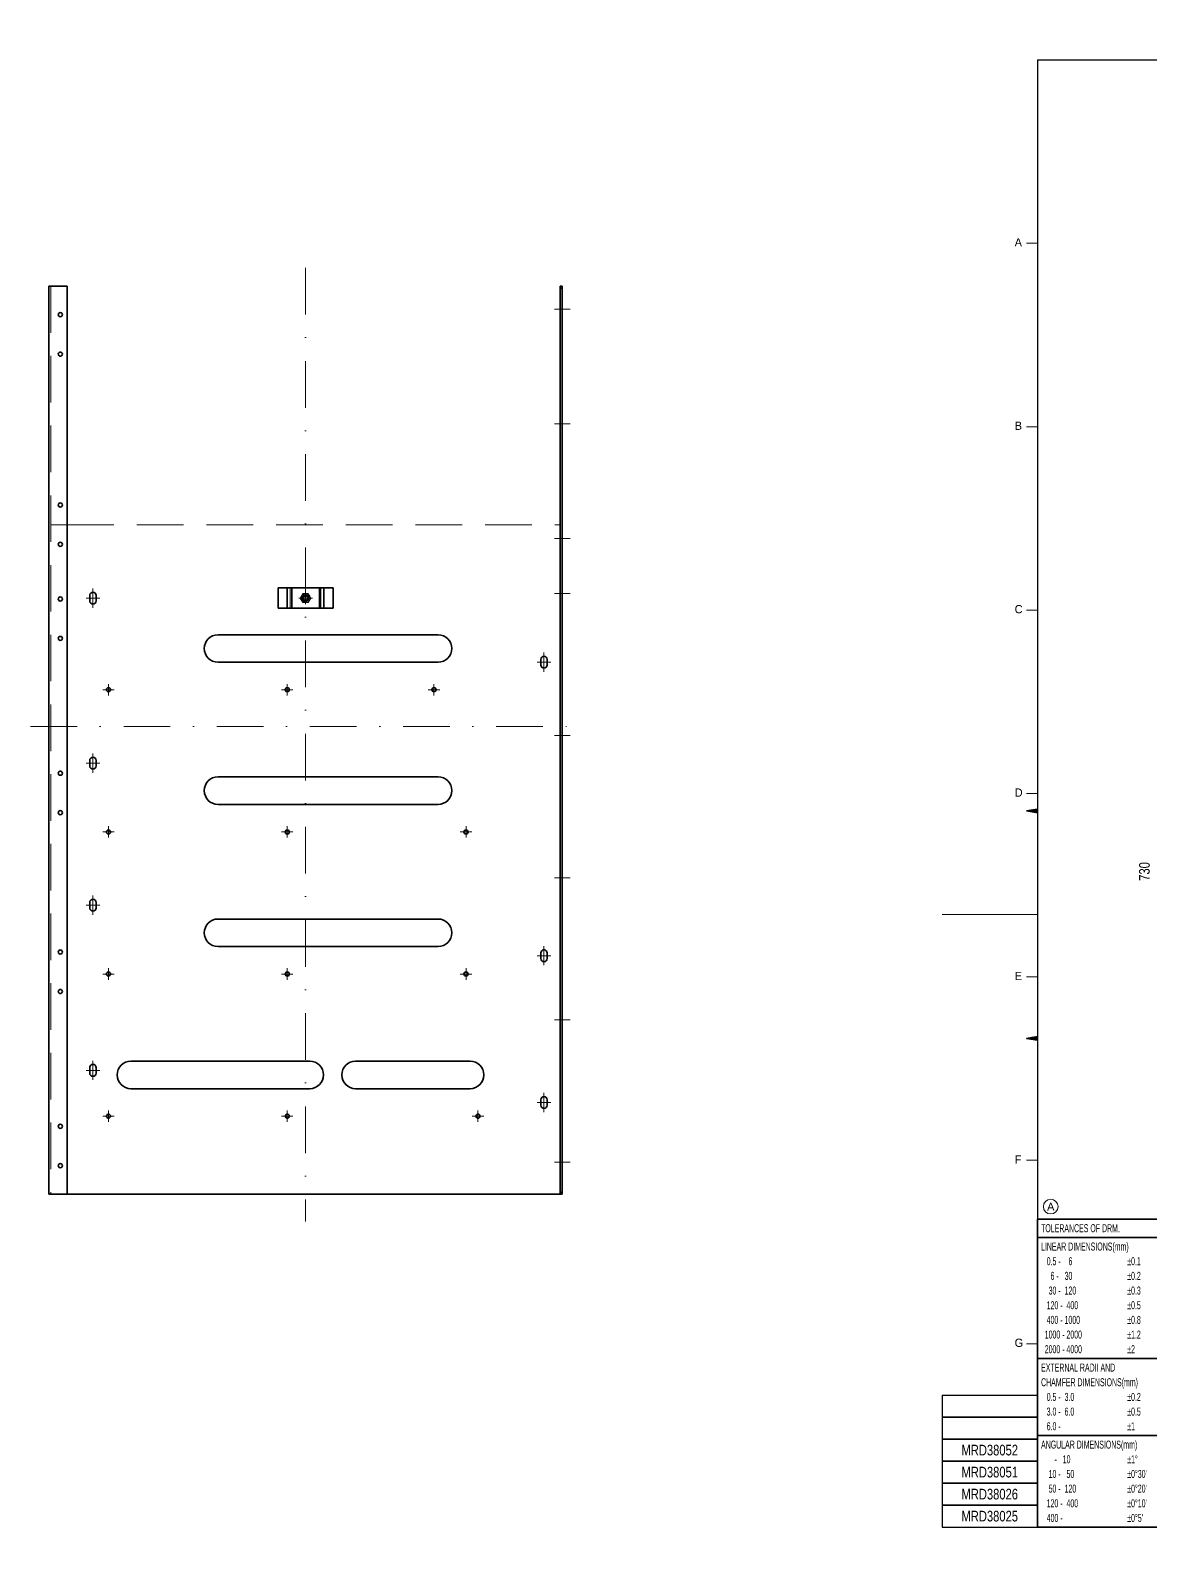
# Model space of a CAD drawing. Header units: millimetres. Extents: x -242 to 587, y 2 to 418.
# Drawn here: x -241.5 to 63.8, y 2 to 418 of the extents above; entities that cross this region are included whole.
import ezdxf
from ezdxf.enums import TextEntityAlignment as Align

# ---------------------------------------------------------------- set-up
doc = ezdxf.new("R2010")
doc.units = ezdxf.units.MM
doc.linetypes.add('DASHDOT', pattern=[25.3, 12.7, -6.3, 0, -6.3])
doc.linetypes.add('DASHED', pattern=[19, 12.7, -6.3])
for name, color, linetype in [('GR1_02', 7, 'Continuous'), ('GR1_16', 7, 'Continuous'), ('図面枠C7M', 7, 'Continuous'), ('表題、部品表_Layer1', 7, 'Continuous')]:
    doc.layers.add(name, color=color, linetype=linetype)
doc.styles.add('HG丸ｺﾞｼｯｸM-PRO', font='')
doc.styles.get('HG丸ｺﾞｼｯｸM-PRO').set_extended_font_data('HG丸ｺﾞｼｯｸM-PRO')

# ---------------------------------------------------------------- blocks, each defined once
blk = doc.blocks.new('BLKF024')
at = {"layer": '図面枠C7M', "color": 3, "linetype": 'Continuous', "lineweight": 35}
for p, q in [((30.067393, 143.236108), (30.09438, 143.263095)), ((30.188706, 143.216), (30.264271, 143.291564)), ((30.310019, 143.195891), (30.434161, 143.320033)), ((30.431331, 143.175782), (30.604052, 143.348503)), ((30.552644, 143.155673), (30.773942, 143.376972)), ((30.673956, 143.135565), (30.943833, 143.405441)), ((30.795269, 143.115456), (31.113723, 143.43391)), ((30.916582, 143.095347), (31.283614, 143.462379)), ((31.037894, 143.075238), (31.453504, 143.490848)), ((31.159207, 143.05513), (31.623395, 143.519317)), ((31.280519, 143.035021), (31.793285, 143.547787)), ((31.401832, 143.014912), (31.963176, 143.576256)), ((31.523145, 142.994803), (32.133066, 143.604725)), ((31.644457, 142.974695), (32.302957, 143.633194)), ((31.76577, 142.954586), (32.472847, 143.661663)), ((31.887082, 142.934477), (32.642738, 143.690132)), ((32.008395, 142.914368), (32.812628, 143.718601)), ((32.129708, 142.894259), (32.982519, 143.747071)), ((32.25102, 142.874151), (33, 143.62313)), ((32.372333, 142.854042), (33, 143.481709)), ((32.493645, 142.833933), (33, 143.340288)), ((32.614958, 142.813824), (33, 143.198866)), ((32.736271, 142.793716), (33, 143.057445)), ((32.857583, 142.773607), (33, 142.916024)), ((32.978896, 142.753498), (33, 142.774602))]:
    blk.add_line(p, q, dxfattribs=at)
blk = doc.blocks.new('BLKF025')
at = {"layer": '図面枠C7M', "color": 3, "linetype": 'Continuous', "lineweight": 35}
for p, q in [((30.067393, 205.236108), (30.09438, 205.263095)), ((30.188706, 205.216), (30.264271, 205.291564)), ((30.310019, 205.195891), (30.434161, 205.320033)), ((30.431331, 205.175782), (30.604052, 205.348503)), ((30.552644, 205.155673), (30.773942, 205.376972)), ((30.673956, 205.135565), (30.943833, 205.405441)), ((30.795269, 205.115456), (31.113723, 205.43391)), ((30.916582, 205.095347), (31.283614, 205.462379)), ((31.037894, 205.075238), (31.453504, 205.490848)), ((31.159207, 205.05513), (31.623395, 205.519317)), ((31.280519, 205.035021), (31.793285, 205.547787)), ((31.401832, 205.014912), (31.963176, 205.576256)), ((31.523145, 204.994803), (32.133066, 205.604725)), ((31.644457, 204.974695), (32.302957, 205.633194)), ((31.76577, 204.954586), (32.472847, 205.661663)), ((31.887082, 204.934477), (32.642738, 205.690132)), ((32.008395, 204.914368), (32.812628, 205.718601)), ((32.129708, 204.894259), (32.982519, 205.747071)), ((32.25102, 204.874151), (33, 205.62313)), ((32.372333, 204.854042), (33, 205.481709)), ((32.493645, 204.833933), (33, 205.340288)), ((32.614958, 204.813824), (33, 205.198866)), ((32.736271, 204.793716), (33, 205.057445)), ((32.857583, 204.773607), (33, 204.916024)), ((32.978896, 204.753498), (33, 204.774602))]:
    blk.add_line(p, q, dxfattribs=at)
blk = doc.blocks.new('BLKF026')
at = {"layer": '図面枠C7M', "color": 4, "linetype": 'Continuous', "lineweight": 13}
for p, q in [((519.749617, 49.41693), (520.269705, 49.937017)), ((519.830546, 49.63928), (520.248506, 50.05724)), ((519.911475, 49.861631), (520.227307, 50.177463)), ((519.992404, 50.083981), (520.206109, 50.297686)), ((520.073333, 50.306331), (520.18491, 50.417909)), ((520.154262, 50.528681), (520.163712, 50.538131)), ((518.157871, 44.996757), (520.693675, 47.532561)), ((518.211969, 45.192276), (520.672477, 47.652784)), ((518.292898, 45.414626), (520.651278, 47.773006)), ((518.299292, 44.996757), (520.714874, 47.412338)), ((518.373827, 45.636976), (520.63008, 47.893229)), ((518.440714, 44.996757), (520.736072, 47.292115)), ((518.454756, 45.859327), (520.608881, 48.013452)), ((518.535684, 46.081677), (520.587682, 48.133675)), ((518.582135, 44.996757), (520.757271, 47.171892)), ((518.616613, 46.304027), (520.566484, 48.253898)), ((518.697542, 46.526377), (520.545285, 48.374121)), ((518.723556, 44.996757), (520.778469, 47.051669)), ((518.778471, 46.748727), (520.524087, 48.494343)), ((518.8594, 46.971078), (520.502888, 48.614566)), ((518.864978, 44.996757), (520.799668, 46.931447)), ((518.940329, 47.193428), (520.48169, 48.734789)), ((519.006399, 44.996757), (520.820866, 46.811224)), ((519.021258, 47.415778), (520.460491, 48.855012)), ((519.102186, 47.638128), (520.439293, 48.975235)), ((519.147821, 44.996757), (520.842065, 46.691001)), ((519.183115, 47.860479), (520.418094, 49.095457)), ((519.264044, 48.082829), (520.396896, 49.21568)), ((519.289242, 44.996757), (520.863263, 46.570778)), ((519.344973, 48.305179), (520.375697, 49.335903)), ((519.425902, 48.527529), (520.354499, 49.456126)), ((519.430663, 44.996757), (520.884462, 46.450555)), ((519.506831, 48.749879), (520.3333, 49.576349)), ((519.572085, 44.996757), (520.90566, 46.330332)), ((519.58776, 48.97223), (520.312102, 49.696572)), ((519.668689, 49.19458), (520.290903, 49.816794)), ((519.713506, 44.996757), (520.926859, 46.21011)), ((519.854927, 44.996757), (520.948057, 46.089887)), ((519.996349, 44.996757), (520.969256, 45.969664)), ((520.13777, 44.996757), (520.990455, 45.849441)), ((520.279191, 44.996757), (521.011653, 45.729218)), ((520.420613, 44.996757), (521.032852, 45.608995)), ((520.562034, 44.996757), (521.05405, 45.488773)), ((520.703455, 44.996757), (521.075249, 45.36855)), ((520.844877, 44.996757), (521.096447, 45.248327)), ((520.986298, 44.996757), (521.117646, 45.128104)), ((521.12772, 44.996757), (521.138844, 45.007881))]:
    blk.add_line(p, q, dxfattribs=at)
blk = doc.blocks.new('BLKF023')
at = {"layer": '図面枠C7M', "color": 4, "linetype": 'Continuous', "lineweight": 13}
for p, q in [((426, 410), (426, 418)), ((83, 413), (83, 410)), ((133, 413), (133, 410)), ((183, 413), (183, 410)), ((233, 413), (233, 410)), ((283, 413), (283, 410)), ((333, 413), (333, 410)), ((383, 413), (383, 410)), ((433, 413), (433, 410)), ((483, 413), (483, 410)), ((533, 413), (533, 410)), ((585, 393), (587, 393)), ((585, 386), (587, 386)), ((585, 379), (587, 379)), ((585, 372), (587, 372)), ((585, 365), (587, 365)), ((30, 360), (33, 360)), ((585, 358), (587, 358)), ((585, 351), (587, 351)), ((585, 344), (587, 344)), ((585, 337), (587, 337)), ((585, 330), (587, 330)), ((585, 323), (587, 323)), ((585, 316), (587, 316)), ((30, 310), (33, 310)), ((585, 309), (587, 309)), ((585, 302), (587, 302)), ((585, 295), (587, 295)), ((585, 288), (587, 288)), ((585, 281), (587, 281)), ((585, 274), (587, 274)), ((585, 267), (587, 267)), ((30, 260), (33, 260)), ((587, 260), (585, 260)), ((585, 253), (587, 253)), ((585, 246), (587, 246)), ((585, 239), (587, 239)), ((585, 232), (587, 232)), ((585, 225), (587, 225)), ((585, 218), (587, 218)), ((30, 210), (33, 210)), ((585, 211), (587, 211)), ((585, 204), (587, 204)), ((585, 197), (587, 197)), ((585, 190), (587, 190)), ((585, 183), (587, 183)), ((7, 177), (33, 177)), ((585, 176), (587, 176)), ((585, 169), (587, 169)), ((30, 160), (33, 160)), ((585, 162), (587, 162)), ((585, 155), (587, 155)), ((585, 148), (587, 148)), ((585, 141), (587, 141)), ((585, 134), (587, 134)), ((585, 127), (587, 127)), ((30, 110), (33, 110)), ((30, 60), (33, 60))]:
    blk.add_line(p, q, dxfattribs=at)
at = {"layer": '図面枠C7M', "color": 2, "linetype": 'Continuous', "lineweight": 25}
for p, q in [((33, 410), (587, 410)), ((33, 410), (33, 10)), ((587, 410), (587, 10)), ((7, 46), (7, 10)), ((7, 46), (33, 46)), ((7, 10), (587, 10))]:
    blk.add_line(p, q, dxfattribs=at)
at = {"layer": '図面枠C7M', "color": 3, "linetype": 'Continuous', "lineweight": 35}
for p, q in [((33, 205.75), (30, 205.25)), ((30, 205.25), (33, 204.75)), ((33, 143.75), (30, 143.25)), ((30, 143.25), (33, 142.75)), ((587, 111), (585, 111)), ((587, 106), (585, 106)), ((587, 101), (585, 101)), ((587, 96), (585, 96)), ((587, 91), (585, 91)), ((587, 86), (585, 86)), ((587, 81), (585, 81)), ((451, 76), (587, 76)), ((451, 76), (451, 10)), ((464, 56), (464, 76)), ((484, 56), (484, 76)), ((567, 56), (567, 76)), ((577, 56), (577, 76)), ((451, 71), (587, 71)), ((451, 66), (587, 66)), ((451, 61), (587, 61)), ((451, 56), (587, 56)), ((483, 56), (483, 25)), ((515, 56), (515, 10)), ((467.01, 51.56), (467.01, 46.69)), ((518.14, 45), (520.16, 50.55)), ((521.14, 45), (520.16, 50.55)), ((520.84, 52.4), (521.23, 53.5)), ((522.14, 45), (520.84, 52.4)), ((521.23, 53.5), (523.64, 53.5)), ((525.14, 45), (523.64, 53.5)), ((525.18, 53.5), (524.82, 52.51)), ((526.14, 45), (524.82, 52.51)), ((525.18, 53.5), (527.64, 53.5)), ((529.14, 45), (527.64, 53.5)), ((451, 46), (515, 46)), ((515, 42), (587, 42)), ((518.14, 45), (521.14, 45)), ((522.14, 45), (525.14, 45)), ((526.14, 45), (529.14, 45)), ((7, 40), (33, 40)), ((7, 34), (33, 34)), ((451, 36), (515, 36)), ((483, 30.5), (515, 30.5)), ((515, 33), (587, 33)), ((7, 28), (33, 28)), ((451, 25), (587, 25)), ((7, 22), (33, 22)), ((7, 16), (33, 16)), ((426, 2), (426, 10))]:
    blk.add_line(p, q, dxfattribs=at)
for name in ['BLKF025', 'BLKF024']:
    blk.add_blockref(name, (0, 0), dxfattribs=at)
at = {"layer": '図面枠C7M', "color": 4, "linetype": 'Continuous', "lineweight": 13}
blk.add_blockref('BLKF026', (0, 0), dxfattribs=at)
at = {"layer": '図面枠C7M', "color": 4, "linetype": 'Continuous', "lineweight": 13, "style": 'HG丸ｺﾞｼｯｸM-PRO'}
for s, height, width, p in [('1', 2.25, 1.003994, (81.79, 413.45)), ('2', 2.25, 1.003994, (131.79, 413.45)), ('3', 2.25, 1.003994, (181.79, 413.45)), ('4', 2.25, 1.003994, (231.79, 413.45)), ('5', 2.25, 1.003994, (281.79, 413.45)), ('6', 2.25, 1.003994, (331.79, 413.45)), ('7', 2.25, 1.003994, (381.79, 413.45)), ('8', 2.25, 1.003994, (431.8, 413.45)), ('9', 2.25, 1.003994, (481.8, 413.45)), ('10', 2.255, 1.003994, (530.4, 413.45)), ('A', 2.25, 1.002405, (26.79, 358.45)), ('B', 2.25, 1.004704, (26.79, 308.45)), ('D', 2.25, 1.002334, (26.79, 208.45)), ('E', 2.25, 1.001589, (26.79, 158.45)), ('F', 2.25, 0.998986, (26.79, 108.45)), ('G', 2.25, 1.003714, (26.79, 58.45))]:
    blk.add_text(s, height=height, dxfattribs=dict(at, width=width)).set_placement(p, align=Align.BOTTOM_LEFT)
at = {"layer": '図面枠C7M', "color": 3, "linetype": 'Continuous', "lineweight": 35, "style": 'HG丸ｺﾞｼｯｸM-PRO', "width": 1.001214}
blk.add_text('C', height=2.25, dxfattribs=at).set_placement((26.79, 258.45), align=Align.BOTTOM_LEFT)
at = {"layer": '図面枠C7M', "color": 4, "linetype": 'Continuous', "lineweight": 13, "style": 'HG丸ｺﾞｼｯｸM-PRO'}
for s, height, width, p in [('記号SYM.', 2.182, 0.69227, (458.03, 58.49)), ('日付 DATE', 2.182, 0.692507, (473.87, 58.58)), ('変更  REVISIONS', 2.5455, 0.887352, (528.85, 58.72)), ('変更者', 2.545, 0.887717, (572, 58.5)), ('承認者', 2.545, 0.887717, (582, 58.5)), ('承認 APPROVED', 2.1818, 0.863151, (465.21, 53.54)), ('調査 CHECKED', 2.182, 0.863174, (496.34, 53.67)), ('設計 DESIGNED', 2.1818, 0.862613, (465.61, 43.51)), ('製図 DRAWN', 2.182, 0.863099, (493.7, 43.65)), ('名称 TITLE', 2.182, 0.862489, (525.93, 39.77)), ('尺度 SCALE', 2.182, 0.862581, (461.78, 33.49)), ('日付 DATE', 1.818, 0.618255, (489.88, 33.09)), ('質量 WEIGHT', 1.818, 0.618812, (491.46, 27.55)), ('製番 PRD.NO.', 2.182, 0.863299, (464.29, 22.41)), ('図番 DRG.NO.', 2.182, 0.863083, (528.44, 22.73))]:
    blk.add_text(s, height=height, dxfattribs=dict(at, width=width)).set_placement(p, align=Align.MIDDLE_CENTER)
at = {"layer": '図面枠C7M', "color": 2, "linetype": 'Continuous', "lineweight": 25, "style": 'HG丸ｺﾞｼｯｸM-PRO', "width": 1.206081}
blk.add_text('森尾電機株式会社', height=4, dxfattribs=at).set_placement((558.72, 51.43), align=Align.MIDDLE_CENTER)
at = {"layer": '図面枠C7M', "color": 3, "linetype": 'Continuous', "lineweight": 35, "style": 'HG丸ｺﾞｼｯｸM-PRO', "width": 0.652197}
blk.add_text('MORIO DENKI CO., LTD.', height=2.9091, dxfattribs=at).set_placement((559.38, 45.36), align=Align.MIDDLE_CENTER)
blk = doc.blocks.new('BLKF039')
at = {"layer": '図面枠C7M', "color": 3, "linetype": 'Continuous', "lineweight": 35}
for p, q in [((33, 94), (100.5, 94)), ((33, 94), (33, 10)), ((100.5, 10), (100.5, 94)), ((33, 89), (100.5, 89)), ((68, 10), (68, 89)), ((33, 56), (68, 56)), ((68, 56), (100.5, 56)), ((33, 35), (68, 35)), ((68, 35), (100.5, 35)), ((68, 18), (100.5, 18)), ((33, 10), (100.5, 10))]:
    blk.add_line(p, q, dxfattribs=at)
at = {"layer": '図面枠C7M', "color": 4, "linetype": 'Continuous', "lineweight": 13, "style": 'HG丸ｺﾞｼｯｸM-PRO'}
for s, height, width, p in [('TOLERANCES OF DRM.', 2.1818, 0.522208, (34, 91.5)), ('LINEAR DIMENSIONS(mm)', 2.1818, 0.521664, (34, 86.5)), ('STRAIGHTNESS AND', 2.1818, 0.521949, (69, 86.5)), (' 0.5 -    6', 2.1818, 0.524049, (35, 82.5)), ('±0.1', 2.182, 0.52198, (57.5, 82.5)), ('FLATNESS(mm)', 2.1818, 0.521994, (69, 82.5)), ('   6 -   30', 2.1818, 0.52397, (35, 78.5)), ('±0.2', 2.182, 0.52198, (57.5, 78.5)), ('     -   10', 2.1818, 0.524651, (70, 78.5)), ('0.05', 2.182, 0.52205, (92.5, 78.5)), ('  30 -  120', 2.1818, 0.522893, (35, 74.5)), ('±0.3', 2.182, 0.52198, (57.5, 74.5)), ('  10 -   30', 2.1818, 0.523391, (70, 74.5)), ('0.1', 2.182, 0.522424, (92.5, 74.5)), (' 120 -  400', 2.1818, 0.52246, (35, 70.5)), ('±0.5', 2.182, 0.52198, (57.5, 70.5)), ('  30 -  100', 2.1818, 0.522893, (70, 70.5)), ('0.2', 2.182, 0.522424, (92.5, 70.5)), (' 400 - 1000', 2.1818, 0.52208, (35, 66.5)), ('±0.8', 2.182, 0.52198, (57.5, 66.5)), (' 100 -  300', 2.1818, 0.52246, (70, 66.5)), ('0.4', 2.182, 0.522424, (92.5, 66.5)), ('1000 - 2000', 2.1818, 0.521744, (35, 62.5)), ('±1.2', 2.182, 0.52198, (57.5, 62.5)), (' 300 - 1000', 2.1818, 0.52208, (70, 62.5)), ('0.6', 2.182, 0.522424, (92.5, 62.5)), ('2000 - 4000', 2.1818, 0.521744, (35, 58.5)), ('±2', 2.182, 0.521216, (57.5, 58.5)), ('1000 - 3000', 2.1818, 0.521744, (70, 58.5)), ('0.8', 2.182, 0.522424, (92.5, 58.5)), ('EXTERNAL RADII AND', 2.1818, 0.522426, (34, 53.5)), ('PERPENDICULARITY(mm)', 2.1818, 0.521822, (69, 53.5)), ('CHAMFER DIMENSIONS(mm)', 2.1818, 0.521615, (34, 49.5)), ('     -  100', 2.1818, 0.52397, (70, 49.5)), ('0.4', 2.182, 0.522424, (92.5, 49.5)), (' 0.5 -  3.0', 2.1818, 0.523514, (35, 45.5)), ('±0.2', 2.182, 0.52198, (57.5, 45.5)), (' 100 -  300', 2.1818, 0.52246, (70, 45.5)), ('0.6', 2.182, 0.522424, (92.5, 45.5)), (' 3.0 -  6.0', 2.1818, 0.523514, (35, 41.5)), ('±0.5', 2.182, 0.52198, (57.5, 41.5)), (' 300 - 1000', 2.1818, 0.52208, (70, 41.5)), ('0.8', 2.182, 0.522424, (92.5, 41.5)), (' 6.0 -', 2.182, 0.523279, (35, 37.5)), ('±1', 2.182, 0.521216, (57.5, 37.5)), ('1000 - 3000', 2.1818, 0.521744, (70, 37.5)), ('1', 2.18, 0.521199, (92.5, 37.5)), ('ANGULAR DIMENSIONS(mm)', 2.1818, 0.521887, (34, 32.5)), ('SYMMETRY(mm)', 2.1818, 0.521222, (69, 32.5)), ('     -   10', 2.1818, 0.524651, (35, 28.5)), ('±1°', 2.182, 0.52122, (57.5, 28.5)), ('     -  300', 2.1818, 0.52397, (70, 28.5)), ('0.6', 2.182, 0.522424, (92.5, 28.5)), ('  10 -   50', 2.1818, 0.523391, (35, 24.5)), ("±0°30'", 2.182, 0.521679, (57.5, 24.5)), (' 300 - 1000', 2.1818, 0.52208, (70, 24.5)), ('0.8', 2.182, 0.522424, (92.5, 24.5)), ('  50 -  120', 2.1818, 0.522893, (35, 20.5)), ("±0°20'", 2.182, 0.521679, (57.5, 20.5)), ('1000 - 3000', 2.1818, 0.521744, (70, 20.5)), ('1', 2.18, 0.521199, (92.5, 20.5)), (' 120 -  400', 2.1818, 0.52246, (35, 16.5)), ("±0°10'", 2.182, 0.521679, (57.5, 16.5)), ('CIRCULAR RUN-OUT(mm)', 2.1818, 0.521639, (69, 15.5)), (' 400 -', 2.182, 0.52234, (35, 12.5)), ("±0°5'", 2.182, 0.521776, (57.5, 12.5)), ('0.2', 2.182, 0.522424, (92.5, 12.5))]:
    blk.add_text(s, height=height, dxfattribs=dict(at, width=width)).set_placement(p, align=Align.MIDDLE_LEFT)
blk = doc.blocks.new('BLKF040')
at = {"layer": '表題、部品表_Layer1', "color": 4, "linetype": 'Continuous', "lineweight": 13}
blk.add_circle((36.64, 97.37), 2, dxfattribs=at)
at = {"layer": '表題、部品表_Layer1', "color": 4, "linetype": 'Continuous', "lineweight": 13, "style": 'HG丸ｺﾞｼｯｸM-PRO', "width": 1.042301}
blk.add_text('A', height=2.18, dxfattribs=at).set_placement((36.64, 97.37), align=Align.MIDDLE_CENTER)
blk = doc.blocks.new('BLKF043')
at = {"layer": 'GR1_02', "color": 3, "linetype": 'Continuous', "lineweight": 35}
for p, q in [((-174.04, 266.03), (-174.04, 260.53)), ((-159.04, 266.03), (-174.04, 266.03)), ((-171.54, 266.03), (-171.54, 260.53)), ((-170.29, 266.03), (-162.79, 266.03)), ((-170.29, 260.53), (-170.29, 266.03)), ((-162.79, 260.53), (-162.79, 266.03)), ((-161.54, 260.53), (-161.54, 266.03)), ((-159.04, 266.03), (-159.04, 260.53)), ((-174.04, 260.53), (-159.04, 260.53)), ((-170.29, 260.53), (-162.79, 260.53))]:
    blk.add_line(p, q, dxfattribs=at)
at = {"layer": 'GR1_02', "color": 4, "linetype": 'DASHED', "lineweight": 13}
for p, q in [((-170.74, 260.53), (-170.74, 266.03)), ((-167.26, 264.53), (-167.99, 263.28)), ((-167.99, 263.28), (-167.26, 262.03)), ((-165.82, 264.53), (-167.26, 264.53)), ((-165.1, 263.28), (-165.82, 264.53)), ((-165.82, 262.03), (-165.1, 263.28)), ((-162.34, 260.53), (-162.34, 266.03)), ((-167.26, 262.03), (-165.82, 262.03))]:
    blk.add_line(p, q, dxfattribs=at)
at = {"layer": 'GR1_02', "color": 4, "linetype": 'DASHDOT', "lineweight": 13}
for p, q in [((-164.65, 263.28), (-168.42, 263.28)), ((-166.54, 261.62), (-166.54, 265.05))]:
    blk.add_line(p, q, dxfattribs=at)
at = {"layer": 'GR1_02', "color": 4, "linetype": 'DASHED', "lineweight": 13}
blk.add_circle((-166.54, 263.28), 1.25, dxfattribs=at)
at = {"layer": 'GR1_02', "color": 3, "linetype": 'Continuous', "lineweight": 35}
for radius in [0.875, 0.75, 0.6]:
    blk.add_circle((-166.54, 263.28), radius, dxfattribs=at)
blk = doc.blocks.new('BLKF044')
at = {"layer": 'GR1_02', "color": 4, "linetype": 'DASHDOT', "lineweight": 13}
for p, q in [((-222.64, 263.28), (-226.39, 263.28)), ((-224.52, 260.66), (-224.52, 265.91))]:
    blk.add_line(p, q, dxfattribs=at)
at = {"layer": 'GR1_02', "color": 3, "linetype": 'Continuous', "lineweight": 35}
for p, q in [((-225.39, 262.53), (-225.39, 264.03)), ((-223.64, 262.53), (-223.64, 264.03))]:
    blk.add_line(p, q, dxfattribs=at)
for centre, start, end in [((-224.52, 264.03), 0, 180), ((-224.52, 262.53), 180, 0)]:
    blk.add_arc(centre, 0.875, start, end, dxfattribs=at)
blk = doc.blocks.new('BLKF045')
at = {"layer": 'GR1_02', "color": 3, "linetype": 'Continuous', "lineweight": 35}
for p, q in [((-236.54, 100.78), (-236.54, 348.28)), ((-236.54, 348.28), (-231.54, 348.28)), ((-231.54, 100.78), (-231.54, 348.28)), ((-96.54, 348.28), (-97.12, 348.28)), ((-97.12, 100.78), (-97.12, 348.28)), ((-96.54, 348.28), (-96.54, 100.78)), ((-96.54, 100.78), (-236.54, 100.78))]:
    blk.add_line(p, q, dxfattribs=at)
at = {"layer": 'GR1_02', "color": 4, "linetype": 'DASHED', "lineweight": 13}
for p, q in [((-235.97, 348.28), (-235.97, 100.78)), ((-235.97, 283.28), (-231.54, 283.28)), ((-231.54, 283.28), (-97.12, 283.28))]:
    blk.add_line(p, q, dxfattribs=at)
blk = doc.blocks.new('BLKF046')
at = {"layer": 'GR1_02', "color": 3, "linetype": 'Continuous', "lineweight": 35}
for p, q in [((-190.42, 253.28), (-130.42, 253.28)), ((-190.42, 245.78), (-130.42, 245.78))]:
    blk.add_line(p, q, dxfattribs=at)
for centre, start, end in [((-190.42, 249.53), 90, 270), ((-130.42, 249.53), 270, 90)]:
    blk.add_arc(centre, 3.75, start, end, dxfattribs=at)
blk = doc.blocks.new('BLKF047')
at = {"layer": 'GR1_02', "color": 3, "linetype": 'Continuous', "lineweight": 35}
for p, q in [((-190.42, 214.53), (-130.42, 214.53)), ((-190.42, 207.03), (-130.42, 207.03))]:
    blk.add_line(p, q, dxfattribs=at)
for centre, start, end in [((-190.42, 210.78), 90, 270), ((-130.42, 210.78), 270, 90)]:
    blk.add_arc(centre, 3.75, start, end, dxfattribs=at)
blk = doc.blocks.new('BLKF048')
at = {"layer": 'GR1_02', "color": 3, "linetype": 'Continuous', "lineweight": 35}
for p, q in [((-190.42, 175.78), (-130.42, 175.78)), ((-190.42, 168.28), (-130.42, 168.28))]:
    blk.add_line(p, q, dxfattribs=at)
for centre, start, end in [((-190.42, 172.03), 90, 270), ((-130.42, 172.03), 270, 90)]:
    blk.add_arc(centre, 3.75, start, end, dxfattribs=at)
blk = doc.blocks.new('BLKF049')
at = {"layer": 'GR1_02', "color": 3, "linetype": 'Continuous', "lineweight": 35}
for p, q in [((-214.17, 137.03), (-165.42, 137.03)), ((-214.17, 129.53), (-165.42, 129.53))]:
    blk.add_line(p, q, dxfattribs=at)
for centre, start, end in [((-214.17, 133.28), 90, 270), ((-165.42, 133.28), 270, 90)]:
    blk.add_arc(centre, 3.75, start, end, dxfattribs=at)
blk = doc.blocks.new('BLKF050')
at = {"layer": 'GR1_02', "color": 3, "linetype": 'Continuous', "lineweight": 35}
for p, q in [((-152.92, 137.03), (-121.67, 137.03)), ((-152.92, 129.53), (-121.67, 129.53))]:
    blk.add_line(p, q, dxfattribs=at)
for centre, start, end in [((-152.92, 133.28), 90, 270), ((-121.67, 133.28), 270, 90)]:
    blk.add_arc(centre, 3.75, start, end, dxfattribs=at)
blk = doc.blocks.new('BLKF051')
at = {"layer": 'GR1_02', "color": 4, "linetype": 'DASHDOT', "lineweight": 13}
for p, q in [((-129.98, 238.28), (-133.11, 238.28)), ((-131.54, 236.72), (-131.54, 239.85))]:
    blk.add_line(p, q, dxfattribs=at)
at = {"layer": 'GR1_02', "color": 3, "linetype": 'Continuous', "lineweight": 35}
blk.add_circle((-131.54, 238.28), 0.562, dxfattribs=at)
blk = doc.blocks.new('BLKF052')
at = {"layer": 'GR1_02', "color": 4, "linetype": 'DASHDOT', "lineweight": 13}
for p, q in [((-122.79, 197.97), (-122.79, 201.1)), ((-121.23, 199.53), (-124.36, 199.53))]:
    blk.add_line(p, q, dxfattribs=at)
at = {"layer": 'GR1_02', "color": 3, "linetype": 'Continuous', "lineweight": 35}
blk.add_circle((-122.79, 199.53), 0.562, dxfattribs=at)
blk = doc.blocks.new('BLKF053')
at = {"layer": 'GR1_02', "color": 4, "linetype": 'DASHDOT', "lineweight": 13}
for p, q in [((-122.79, 159.22), (-122.79, 162.35)), ((-121.23, 160.78), (-124.36, 160.78))]:
    blk.add_line(p, q, dxfattribs=at)
at = {"layer": 'GR1_02', "color": 3, "linetype": 'Continuous', "lineweight": 35}
blk.add_circle((-122.79, 160.78), 0.562, dxfattribs=at)
blk = doc.blocks.new('BLKF054')
at = {"layer": 'GR1_02', "color": 4, "linetype": 'DASHDOT', "lineweight": 13}
for p, q in [((-117.98, 122.03), (-121.11, 122.03)), ((-119.54, 120.47), (-119.54, 123.6))]:
    blk.add_line(p, q, dxfattribs=at)
at = {"layer": 'GR1_02', "color": 3, "linetype": 'Continuous', "lineweight": 35}
blk.add_circle((-119.54, 122.03), 0.562, dxfattribs=at)
blk = doc.blocks.new('BLKF055')
at = {"layer": 'GR1_02', "color": 4, "linetype": 'DASHDOT', "lineweight": 13}
for p, q in [((-218.73, 122.03), (-221.86, 122.03)), ((-220.29, 120.47), (-220.29, 123.6))]:
    blk.add_line(p, q, dxfattribs=at)
at = {"layer": 'GR1_02', "color": 3, "linetype": 'Continuous', "lineweight": 35}
blk.add_circle((-220.29, 122.03), 0.562, dxfattribs=at)
blk = doc.blocks.new('BLKF056')
at = {"layer": 'GR1_02', "color": 4, "linetype": 'DASHDOT', "lineweight": 13}
for p, q in [((-220.29, 159.22), (-220.29, 162.35)), ((-218.73, 160.78), (-221.86, 160.78))]:
    blk.add_line(p, q, dxfattribs=at)
at = {"layer": 'GR1_02', "color": 3, "linetype": 'Continuous', "lineweight": 35}
blk.add_circle((-220.29, 160.78), 0.562, dxfattribs=at)
blk = doc.blocks.new('BLKF057')
at = {"layer": 'GR1_02', "color": 4, "linetype": 'DASHDOT', "lineweight": 13}
for p, q in [((-220.29, 197.97), (-220.29, 201.1)), ((-218.73, 199.53), (-221.86, 199.53))]:
    blk.add_line(p, q, dxfattribs=at)
at = {"layer": 'GR1_02', "color": 3, "linetype": 'Continuous', "lineweight": 35}
blk.add_circle((-220.29, 199.53), 0.562, dxfattribs=at)
blk = doc.blocks.new('BLKF058')
at = {"layer": 'GR1_02', "color": 4, "linetype": 'DASHDOT', "lineweight": 13}
for p, q in [((-218.73, 238.28), (-221.86, 238.28)), ((-220.29, 236.72), (-220.29, 239.85))]:
    blk.add_line(p, q, dxfattribs=at)
at = {"layer": 'GR1_02', "color": 3, "linetype": 'Continuous', "lineweight": 35}
blk.add_circle((-220.29, 238.28), 0.562, dxfattribs=at)
blk = doc.blocks.new('BLKF059')
at = {"layer": 'GR1_02', "color": 4, "linetype": 'DASHDOT', "lineweight": 13}
for p, q in [((-169.98, 122.03), (-173.11, 122.03)), ((-171.54, 120.47), (-171.54, 123.6))]:
    blk.add_line(p, q, dxfattribs=at)
at = {"layer": 'GR1_02', "color": 3, "linetype": 'Continuous', "lineweight": 35}
blk.add_circle((-171.54, 122.03), 0.562, dxfattribs=at)
blk = doc.blocks.new('BLKF060')
at = {"layer": 'GR1_02', "color": 4, "linetype": 'DASHDOT', "lineweight": 13}
for p, q in [((-171.54, 159.22), (-171.54, 162.35)), ((-169.98, 160.78), (-173.11, 160.78))]:
    blk.add_line(p, q, dxfattribs=at)
at = {"layer": 'GR1_02', "color": 3, "linetype": 'Continuous', "lineweight": 35}
blk.add_circle((-171.54, 160.78), 0.562, dxfattribs=at)
blk = doc.blocks.new('BLKF061')
at = {"layer": 'GR1_02', "color": 4, "linetype": 'DASHDOT', "lineweight": 13}
for p, q in [((-171.54, 197.97), (-171.54, 201.1)), ((-169.98, 199.53), (-173.11, 199.53))]:
    blk.add_line(p, q, dxfattribs=at)
at = {"layer": 'GR1_02', "color": 3, "linetype": 'Continuous', "lineweight": 35}
blk.add_circle((-171.54, 199.53), 0.562, dxfattribs=at)
blk = doc.blocks.new('BLKF062')
at = {"layer": 'GR1_02', "color": 4, "linetype": 'DASHDOT', "lineweight": 13}
for p, q in [((-169.98, 238.28), (-173.11, 238.28)), ((-171.54, 236.72), (-171.54, 239.85))]:
    blk.add_line(p, q, dxfattribs=at)
at = {"layer": 'GR1_02', "color": 3, "linetype": 'Continuous', "lineweight": 35}
blk.add_circle((-171.54, 238.28), 0.562, dxfattribs=at)
blk = doc.blocks.new('BLKF063')
at = {"layer": 'GR1_02', "color": 4, "linetype": 'DASHDOT', "lineweight": 13}
for p, q in [((-224.52, 215.66), (-224.52, 220.91)), ((-222.64, 218.28), (-226.39, 218.28))]:
    blk.add_line(p, q, dxfattribs=at)
at = {"layer": 'GR1_02', "color": 3, "linetype": 'Continuous', "lineweight": 35}
for p, q in [((-225.39, 217.53), (-225.39, 219.03)), ((-223.64, 217.53), (-223.64, 219.03))]:
    blk.add_line(p, q, dxfattribs=at)
for centre, start, end in [((-224.52, 219.03), 0, 180), ((-224.52, 217.53), 180, 0)]:
    blk.add_arc(centre, 0.875, start, end, dxfattribs=at)
blk = doc.blocks.new('BLKF064')
at = {"layer": 'GR1_02', "color": 4, "linetype": 'DASHDOT', "lineweight": 13}
for p, q in [((-222.64, 179.53), (-226.39, 179.53)), ((-224.52, 176.91), (-224.52, 182.16))]:
    blk.add_line(p, q, dxfattribs=at)
at = {"layer": 'GR1_02', "color": 3, "linetype": 'Continuous', "lineweight": 35}
for p, q in [((-225.39, 178.78), (-225.39, 180.28)), ((-223.64, 178.78), (-223.64, 180.28))]:
    blk.add_line(p, q, dxfattribs=at)
for centre, start, end in [((-224.52, 180.28), 0, 180), ((-224.52, 178.78), 180, 0)]:
    blk.add_arc(centre, 0.875, start, end, dxfattribs=at)
blk = doc.blocks.new('BLKF065')
at = {"layer": 'GR1_02', "color": 4, "linetype": 'DASHDOT', "lineweight": 13}
for p, q in [((-222.64, 134.53), (-226.39, 134.53)), ((-224.52, 131.91), (-224.52, 137.16))]:
    blk.add_line(p, q, dxfattribs=at)
at = {"layer": 'GR1_02', "color": 3, "linetype": 'Continuous', "lineweight": 35}
for p, q in [((-225.39, 133.78), (-225.39, 135.28)), ((-223.64, 133.78), (-223.64, 135.28))]:
    blk.add_line(p, q, dxfattribs=at)
for centre, start, end in [((-224.52, 135.28), 0, 180), ((-224.52, 133.78), 180, 0)]:
    blk.add_arc(centre, 0.875, start, end, dxfattribs=at)
blk = doc.blocks.new('BLKF066')
at = {"layer": 'GR1_02', "color": 4, "linetype": 'DASHDOT', "lineweight": 13}
for p, q in [((-99.67, 245.78), (-103.42, 245.78)), ((-101.54, 243.16), (-101.54, 248.41))]:
    blk.add_line(p, q, dxfattribs=at)
at = {"layer": 'GR1_02', "color": 3, "linetype": 'Continuous', "lineweight": 35}
for p, q in [((-102.42, 245.03), (-102.42, 246.53)), ((-100.67, 245.03), (-100.67, 246.53))]:
    blk.add_line(p, q, dxfattribs=at)
for centre, start, end in [((-101.54, 246.53), 0, 180), ((-101.54, 245.03), 180, 0)]:
    blk.add_arc(centre, 0.875, start, end, dxfattribs=at)
blk = doc.blocks.new('BLKF067')
at = {"layer": 'GR1_02', "color": 3, "linetype": 'Continuous', "lineweight": 35}
for p, q in [((-102.42, 165.03), (-102.42, 166.53)), ((-100.67, 165.03), (-100.67, 166.53))]:
    blk.add_line(p, q, dxfattribs=at)
at = {"layer": 'GR1_02', "color": 4, "linetype": 'DASHDOT', "lineweight": 13}
for p, q in [((-101.54, 163.16), (-101.54, 168.41)), ((-99.67, 165.78), (-103.42, 165.78))]:
    blk.add_line(p, q, dxfattribs=at)
at = {"layer": 'GR1_02', "color": 3, "linetype": 'Continuous', "lineweight": 35}
for centre, start, end in [((-101.54, 166.53), 0, 180), ((-101.54, 165.03), 180, 0)]:
    blk.add_arc(centre, 0.875, start, end, dxfattribs=at)
blk = doc.blocks.new('BLKF068')
at = {"layer": 'GR1_02', "color": 4, "linetype": 'DASHDOT', "lineweight": 13}
for p, q in [((-99.67, 125.78), (-103.42, 125.78)), ((-101.54, 123.16), (-101.54, 128.41))]:
    blk.add_line(p, q, dxfattribs=at)
at = {"layer": 'GR1_02', "color": 3, "linetype": 'Continuous', "lineweight": 35}
for p, q in [((-102.42, 125.03), (-102.42, 126.53)), ((-100.67, 125.03), (-100.67, 126.53))]:
    blk.add_line(p, q, dxfattribs=at)
for centre, start, end in [((-101.54, 126.53), 0, 180), ((-101.54, 125.03), 180, 0)]:
    blk.add_arc(centre, 0.875, start, end, dxfattribs=at)

msp = doc.modelspace()

# ---------------------------------------------------------------- linework, layer by layer
at = {"layer": 'GR1_02', "color": 4, "linetype": 'DASHDOT', "lineweight": 13}
for p, q in [((-166.54, 353.28), (-166.54, 93.28)), ((-94.42, 342.03), (-98.67, 342.03)), ((-94.42, 310.78), (-98.67, 310.78)), ((-94.42, 279.53), (-98.67, 279.53)), ((-94.42, 264.53), (-98.67, 264.53)), ((-241.54, 228.28), (-91.54, 228.28)), ((-94.42, 225.78), (-98.67, 225.78)), ((-94.42, 187.03), (-98.67, 187.03)), ((-94.42, 148.28), (-98.67, 148.28)), ((-94.42, 109.53), (-98.67, 109.53))]:
    msp.add_line(p, q, dxfattribs=at)
at = {"layer": 'GR1_02', "color": 3, "linetype": 'Continuous', "lineweight": 35}
for p, q in [((-97.12, 347.78), (-96.54, 347.78)), ((-97.12, 101.28), (-96.54, 101.28))]:
    msp.add_line(p, q, dxfattribs=at)
for centre in [(-233.42, 340.53), (-233.42, 329.78), (-233.42, 288.66), (-233.42, 277.91), (-233.42, 263.03), (-233.42, 252.28), (-233.42, 215.53), (-233.42, 204.78), (-233.42, 166.78), (-233.42, 156.03), (-233.42, 119.28), (-233.42, 108.53)]:
    msp.add_circle(centre, 0.562, dxfattribs=at)

# ---------------------------------------------------------------- block references
for name in ['BLKF045', 'BLKF044', 'BLKF043', 'BLKF046', 'BLKF066', 'BLKF063', 'BLKF047', 'BLKF064', 'BLKF048', 'BLKF067', 'BLKF065', 'BLKF049', 'BLKF050', 'BLKF068']:
    msp.add_blockref(name, (0, 0), dxfattribs=at)
at = {"layer": 'GR1_02', "color": 4, "linetype": 'DASHDOT', "lineweight": 13}
for name in ['BLKF058', 'BLKF062', 'BLKF051', 'BLKF057', 'BLKF061', 'BLKF052', 'BLKF056', 'BLKF060', 'BLKF053', 'BLKF055', 'BLKF059', 'BLKF054']:
    msp.add_blockref(name, (0, 0), dxfattribs=at)
at = {"layer": '図面枠C7M', "color": 4, "linetype": 'Continuous', "lineweight": 13}
for name in ['BLKF023', 'BLKF039']:
    msp.add_blockref(name, (0, 0), dxfattribs=at)
at = {"layer": '表題、部品表_Layer1', "color": 4, "linetype": 'Continuous', "lineweight": 13}
msp.add_blockref('BLKF040', (0, 0), dxfattribs=at)

# ---------------------------------------------------------------- texts
at = {"layer": 'GR1_16', "color": 3, "linetype": 'Continuous', "lineweight": 35, "style": 'HG丸ｺﾞｼｯｸM-PRO', "width": 0.784542}
msp.add_text('730', height=2.909, rotation=90, dxfattribs=at).set_placement((64.5, 188.75), align=Align.BOTTOM_CENTER)
at = {"layer": '図面枠C7M', "color": 3, "linetype": 'Continuous', "lineweight": 35, "style": 'HG丸ｺﾞｼｯｸM-PRO', "width": 0.783793}
for s, p in [('MRD38052', (20, 31)), ('MRD38051', (20, 25)), ('MRD38026', (20, 19)), ('MRD38025', (20, 13))]:
    msp.add_text(s, height=2.909, dxfattribs=at).set_placement(p, align=Align.MIDDLE_CENTER)

doc.saveas('drawing.dxf')
